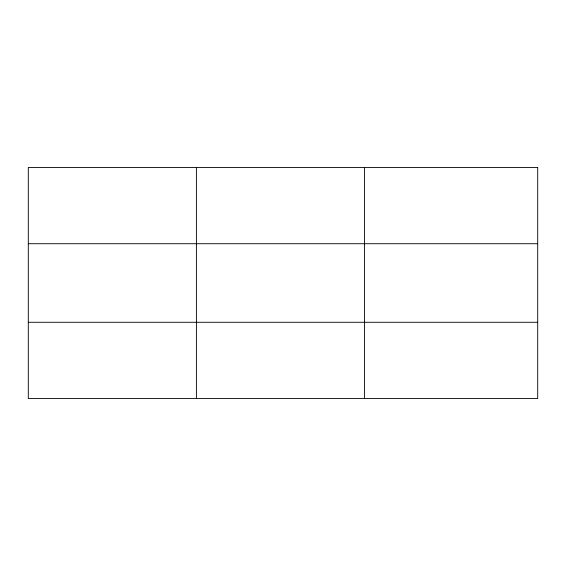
<?xml version="1.0" encoding="UTF-8"?>
<svg xmlns="http://www.w3.org/2000/svg" width="566" height="566" viewBox="0 0 566 566"><rect width="100%" height="100%" fill="white"/><g stroke="black" fill="none" stroke-linecap="round" stroke-linejoin="round"><path stroke-width="0.85" d="M196.402 167.465L196.402 398.535M364.504 167.465L364.504 398.535M28.3 243.72L537.7 243.72M28.3 322.28L537.7 322.28M537.7 167.465L537.7 398.535L28.3 398.535L28.3 167.465L537.7 167.465"/></g></svg>
